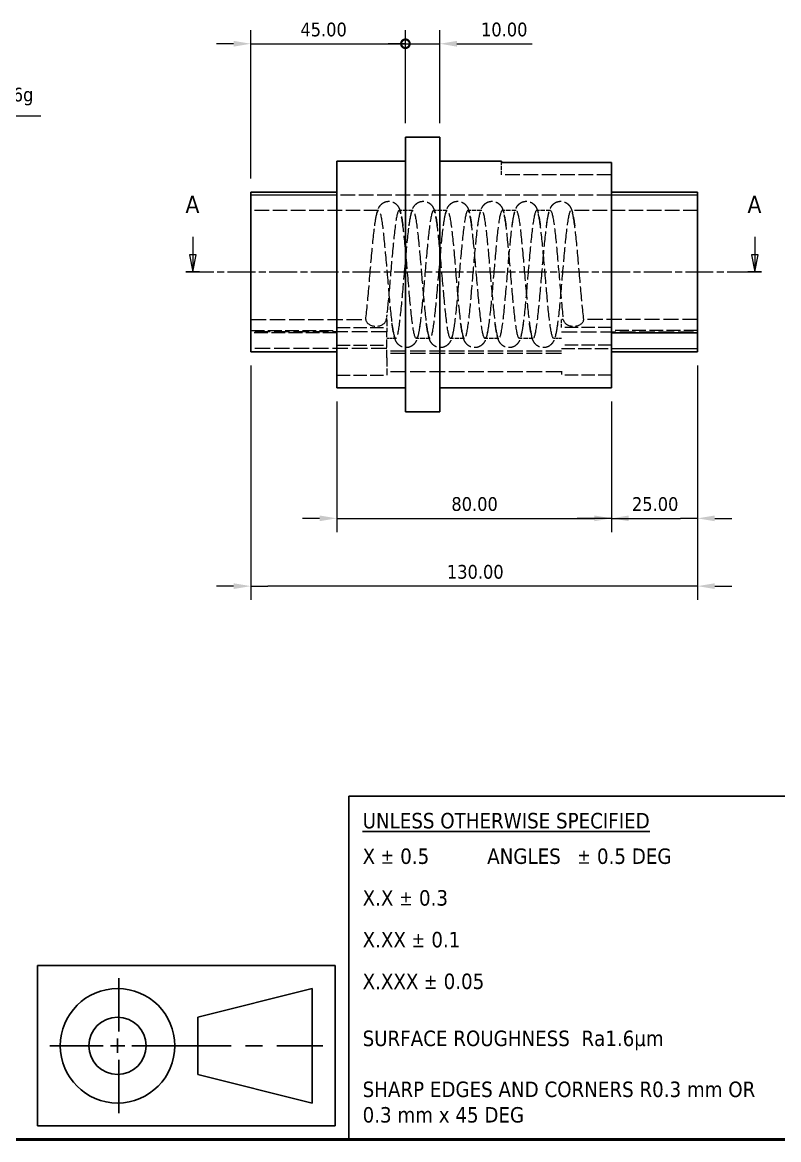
# Model space of a CAD drawing. Header units: millimetres. Extents: x 20 to 3976, y -153 to 574.
# Drawn here: x 236.2 to 456.3, y 20 to 345.2 of the extents above; entities that cross this region are included whole.
import ezdxf
from ezdxf.enums import TextEntityAlignment as Align

# ---------------------------------------------------------------- set-up
doc = ezdxf.new("R2010")
doc.units = ezdxf.units.MM
doc.header["$LTSCALE"] = 2
doc.linetypes.add('CHAIN', pattern=[0.3543, 0.2362, -0.0295, 0.0591, -0.0295])
doc.linetypes.add('DASHED', pattern=[0.2068, 0.1655, -0.0413])
for name, color, linetype, lineweight in [('Border (ISO)', 7, 'Continuous', 50), ('Dimension (ISO)', 7, 'Continuous', 13), ('Hidden (ISO)', 7, 'DASHED', 18), ('Section Line (ISO)', 7, 'CHAIN', 13), ('Symbol (ISO)', 7, 'Continuous', 13), ('Title (ISO)', 7, 'Continuous', 25), ('Visible (ISO)', 7, 'Continuous', 25), ('Visible Narrow (ISO)', 7, 'Continuous', 13)]:
    doc.layers.add(name, color=color, linetype=linetype, lineweight=lineweight)
doc.styles.add('Label Text (ISO)', font='tahoma.ttf')
doc.styles.add('Note Text (ISO)', font='tahoma.ttf')
doc.dimstyles.new('Main Standard', dxfattribs={"dimscale": 2, "dimtxt": 2, "dimasz": 2.5, "dimexe": 2, "dimexo": 2, "dimgap": 1, "dimtad": 1, "dimtih": 1, "dimtoh": 1, "dimrnd": 1e-08, "dimzin": 4, "dimdsep": 46, "dimtxsty": 'Note Text (ISO)', "dimcen": 0.09, "dimdle": 10, "dimclrd": 256, "dimclre": 256, "dimclrt": 256, "dimadec": 0, "dimazin": 3, "dimtfac": 1, "dimtmove": 0, "dimatfit": 3, "dimldrblk": 'Filled-1', "dimfxl": 1, "dimtolj": 1, "dimlwd": -1, "dimlwe": -1, "dimarcsym": 0})

# ---------------------------------------------------------------- blocks, each defined once
blk = doc.blocks.new('Borders 1')
at = {"layer": 'Border (ISO)'}
blk.add_line((410, 10), (10, 10), dxfattribs=at)
blk = doc.blocks.new('Title Blocks 1')
at = {"layer": 'Title (ISO)'}
for p, q in [((101.9, 411.34), (36.9, 411.34)), ((36.9, 411.34), (36.9, 361.34)), ((-8.43, 386.67), (34.9, 386.67)), ((-8.43, 363.34), (-8.43, 386.67)), ((34.9, 386.67), (34.9, 363.34)), ((3.45, 377.06), (3.45, 384.84)), ((31.57, 383.34), (14.9, 379.17)), ((31.57, 366.67), (31.57, 383.34)), ((14.9, 379.17), (14.9, 370.84)), ((3.24, 376.05), (3.24, 373.96)), ((1.15, 375), (-6.62, 375)), ((2.2, 375), (4.28, 375)), ((5.32, 375), (13.1, 375)), ((13.1, 375), (19.76, 375)), ((21.85, 375), (24.35, 375)), ((26.43, 375), (33.1, 375)), ((3.45, 372.94), (3.45, 365.17)), ((14.9, 370.84), (31.57, 366.67)), ((34.9, 363.34), (-8.43, 363.34)), ((36.9, 361.34), (101.9, 361.34))]:
    blk.add_line(p, q, dxfattribs=at)
for radius in [8.33, 4.17]:
    blk.add_circle((3.24, 375), radius, dxfattribs=at)
at = {"layer": 'Title (ISO)', "char_height": 2.25, "attachment_point": 4, "style": 'Note Text (ISO)'}
for s, insert, width in [('\\fTahoma|b0|i0;\\LUNLESS OTHERWISE SPECIFIED', (38.9, 407.74), 44.6736), ('\\fTahoma|b0|i0;0.5          ANGLES ', (44.37, 402.57), 25.9297), ('\\fTahoma|b0|i0;0.5 DEG', (73, 402.57), 11.1807), ('\\fTahoma|b0|i0;X.X ', (38.9, 396.5), 5.4955), ('\\fTahoma|b0|i0;X.XX ', (38.9, 390.43), 7.2915), ('\\fTahoma|b0|i0;X.XXX ', (38.9, 384.36), 9.0875), ('\\fTahoma|b0|i0;0.05', (50.69, 384.36), 6.0024), ('\\fTahoma|b0|i0;SURFACE ROUGHNESS  Ra1.6µm', (38.9, 375.76), 45.392), ('\\fTahoma|b0|i0;                   ', (38.9, 372.34), 18.361), ('\\fTahoma|b0|i0;SHARP EDGES AND CORNERS R0.3 mm OR ', (38.9, 368.64), 60.3926), ('\\fTahoma|b0|i0;0.3 mm x 45 DEG', (38.9, 364.93), 24.1848)]:
    blk.add_mtext(s, dxfattribs=dict(at, insert=insert, width=width))
at = {"layer": 'Title (ISO)', "attachment_point": 4, "style": 'Note Text (ISO)'}
for s, insert, char_height in [('\\fTahoma|b0|i0;X ', (38.9, 402.57), 2.25), ('\\fAIGDT|b0|i0;\\fAIGDT|b0|i0|p0;\\fAIGDT|b0|i0;`', (41.67, 402.6), 2.23), ('\\fAIGDT|b0|i0;\\fAIGDT|b0|i0|p0;\\fAIGDT|b0|i0;`', (70.3, 402.6), 2.23), ('\\fAIGDT|b0|i0;\\fAIGDT|b0|i0|p0;\\fAIGDT|b0|i0;`', (44.4, 396.53), 2.23), ('\\fTahoma|b0|i0;0.3', (47.1, 396.5), 2.25), ('\\fAIGDT|b0|i0;\\fAIGDT|b0|i0|p0;\\fAIGDT|b0|i0;`', (46.2, 390.46), 2.23), ('\\fTahoma|b0|i0;0.1', (48.9, 390.43), 2.25), ('\\fAIGDT|b0|i0;\\fAIGDT|b0|i0|p0;\\fAIGDT|b0|i0;`', (47.99, 384.39), 2.23), ('\\fTahoma|b0|i0; ', (38.9, 379.75), 2.25)]:
    blk.add_mtext(s, dxfattribs=dict(at, insert=insert, char_height=char_height))
at = {"layer": 'Title (ISO)', "lineweight": 30, "flags": 104}
for tag, height, p in [('CREATION_DATE', 2, (125.76, 390.96)), ('Remarks', 5, (204.5, 387.9)), ('Checked_By', 3.5, (125.76, 378.46)), ('DESCRIPTION', 2.49, (222.34, 373.4)), ('PART_NUMBER', 2.49, (165.4, 373.4)), ('Sheet_Size', 5, (271.77, 370.86)), ('Approved_By', 3.5, (125.76, 365.96))]:
    blk.add_attdef(tag, text='', height=height, dxfattribs=at).set_placement(p, align=Align.MIDDLE_CENTER)
for tag, p in [('MATERIAL', (222.34, 366.42)), ('Initial_View_Scale', (165.4, 366.42))]:
    blk.add_attdef(tag, text='', height=2, dxfattribs=at).set_placement(p, align=Align.TOP_CENTER)
blk = doc.blocks.new('2dTransSection0')
at = {"layer": 'Section Line (ISO)', "linetype": 'Continuous'}
for p, q in [((142.89, 141.38), (142.89, 138.78)), ((224.67, 141.38), (224.67, 138.78)), ((142.39, 138.78), (142.89, 136.28)), ((143.39, 138.78), (142.39, 138.78)), ((142.89, 138.78), (142.89, 136.28)), ((142.89, 136.28), (143.39, 138.78)), ((224.17, 138.78), (224.67, 136.28)), ((225.17, 138.78), (224.17, 138.78)), ((224.67, 138.78), (224.67, 136.28)), ((224.67, 136.28), (225.17, 138.78))]:
    blk.add_line(p, q, dxfattribs=at)
at = {"layer": 'Section Line (ISO)', "linetype": 'CHAIN', "ltscale": 8.548751}
blk.add_line((141.9, 136.28), (225.66, 136.28), dxfattribs=at)
at = {"layer": 'Section Line (ISO)', "linetype": 'Continuous', "lineweight": 25}
for p, q in [((141.9, 136.28), (143.89, 136.28)), ((223.67, 136.28), (225.66, 136.28))]:
    blk.add_line(p, q, dxfattribs=at)
at = {"layer": 'Section Line (ISO)', "linetype": 'Continuous', "flags": 128}
for points in [[(142.39, 138.78), (142.89, 136.28), (143.39, 138.78), (142.39, 138.78)], [(224.17, 138.78), (224.67, 136.28), (225.17, 138.78), (224.17, 138.78)]]:
    blk.add_lwpolyline(points, dxfattribs=at)
at = {"layer": 'Section Line (ISO)'}
for points in [[(142.39, 138.78), (142.89, 136.28), (143.39, 138.78), (142.39, 138.78)], [(224.17, 138.78), (224.67, 136.28), (225.17, 138.78), (224.17, 138.78)]]:
    blk.add_solid(points, dxfattribs=at)
at = {"layer": 'Section Line (ISO)', "char_height": 2.5, "attachment_point": 7, "style": 'Label Text (ISO)'}
for insert in [(141.83, 144.88), (223.61, 144.88)]:
    blk.add_mtext('A', dxfattribs=dict(at, insert=insert))
blk = doc.blocks.new('*D10')
at = {"layer": 'Defpoints', "color": 0, "transparency": 16777216}
for p in [(302.66, 249.33), (432.66, 249.33), (302.66, 181.11)]:
    blk.add_point(p, dxfattribs=at)
at = {"layer": 'Dimension (ISO)', "transparency": 16777216}
for p, q in [((302.66, 245.33), (302.66, 177.11)), ((432.66, 245.33), (432.66, 177.11)), ((297.66, 181.11), (292.66, 181.11)), ((302.66, 181.11), (307.66, 181.11)), ((427.66, 181.11), (307.66, 181.11)), ((432.66, 181.11), (427.66, 181.11)), ((437.66, 181.11), (442.66, 181.11))]:
    blk.add_line(p, q, dxfattribs=at)
for points in [[(297.66, 181.95), (297.66, 180.28), (302.66, 181.11)], [(437.66, 181.95), (437.66, 180.28), (432.66, 181.11)]]:
    blk.add_solid(points, dxfattribs=at)
at = {"layer": 'Dimension (ISO)', "transparency": 16777216, "insert": (359.73, 187.28), "char_height": 4, "attachment_point": 1, "style": 'Note Text (ISO)'}
blk.add_mtext('\\A1;130.00', dxfattribs=at)
blk = doc.blocks.new('Filled-1')
at = {"color": 0}
for p, q in [((0, 0), (-1, 0.167)), ((-1, 0.167), (-1, -0.167)), ((-1, 0), (0, 0)), ((-1, -0.167), (0, 0))]:
    blk.add_line(p, q, dxfattribs=at)
at = {"color": 0, "flags": 128}
blk.add_lwpolyline([(-1, -0.167), (0, 0), (-1, 0.167), (-1, -0.167)], dxfattribs=at)
at = {"color": 0}
blk.add_solid([(-1, -0.167), (0, 0), (-1, 0.167), (-1, -0.167)], dxfattribs=at)
blk = doc.blocks.new('*D11')
at = {"layer": 'Defpoints', "color": 0, "transparency": 16777216}
for p in [(432.66, 249.33), (407.66, 238.83), (432.66, 200.84)]:
    blk.add_point(p, dxfattribs=at)
at = {"layer": 'Dimension (ISO)', "transparency": 16777216}
for p, q in [((432.66, 245.33), (432.66, 196.84)), ((407.66, 234.83), (407.66, 196.84)), ((402.66, 200.84), (397.66, 200.84)), ((407.66, 200.84), (412.66, 200.84)), ((412.66, 200.84), (427.66, 200.84)), ((432.66, 200.84), (427.66, 200.84)), ((437.66, 200.84), (442.66, 200.84))]:
    blk.add_line(p, q, dxfattribs=at)
for points in [[(402.66, 201.68), (402.66, 200.01), (407.66, 200.84)], [(437.66, 201.68), (437.66, 200.01), (432.66, 200.84)]]:
    blk.add_solid(points, dxfattribs=at)
at = {"layer": 'Dimension (ISO)', "transparency": 16777216, "insert": (413.58, 207.01), "char_height": 4, "attachment_point": 1, "style": 'Note Text (ISO)'}
blk.add_mtext('\\A1;25.00', dxfattribs=at)
blk = doc.blocks.new('*D12')
at = {"layer": 'Defpoints', "color": 0, "transparency": 16777216}
for p in [(327.66, 238.83), (407.66, 238.83), (407.66, 200.84)]:
    blk.add_point(p, dxfattribs=at)
at = {"layer": 'Dimension (ISO)', "transparency": 16777216}
for p, q in [((327.66, 234.83), (327.66, 196.84)), ((407.66, 234.83), (407.66, 196.84)), ((322.66, 200.84), (317.66, 200.84)), ((327.66, 200.84), (332.66, 200.84)), ((332.66, 200.84), (402.66, 200.84)), ((407.66, 200.84), (402.66, 200.84)), ((412.66, 200.84), (417.66, 200.84))]:
    blk.add_line(p, q, dxfattribs=at)
for points in [[(322.66, 201.68), (322.66, 200.01), (327.66, 200.84)], [(412.66, 201.68), (412.66, 200.01), (407.66, 200.84)]]:
    blk.add_solid(points, dxfattribs=at)
at = {"layer": 'Dimension (ISO)', "transparency": 16777216, "insert": (361.03, 207.02), "char_height": 4, "attachment_point": 1, "style": 'Note Text (ISO)'}
blk.add_mtext('\\A1;80.00', dxfattribs=at)
blk = doc.blocks.new('External Thread Note1')
at = {"layer": 'Symbol (ISO)'}
for p, q in [((87.26, 146.23), (97.12, 159)), ((97.12, 159), (120.78, 159)), ((87.06, 146.38), (86.34, 145.04)), ((87.46, 146.07), (87.06, 146.38)), ((87.26, 146.23), (86.34, 145.04)), ((86.34, 145.04), (87.46, 146.07))]:
    blk.add_line(p, q, dxfattribs=at)
at = {"layer": 'Symbol (ISO)', "flags": 128}
blk.add_lwpolyline([(87.06, 146.38), (86.34, 145.04), (87.46, 146.07), (87.06, 146.38)], dxfattribs=at)
at = {"layer": 'Symbol (ISO)'}
blk.add_solid([(87.06, 146.38), (86.34, 145.04), (87.46, 146.07), (87.06, 146.38)], dxfattribs=at)
at = {"layer": 'Symbol (ISO)', "char_height": 2, "attachment_point": 7, "style": 'Note Text (ISO)'}
for s, insert in [('2 x ', (99.52, 161.09)), ('M48x1.5 - 6g', (104.16, 160.52))]:
    blk.add_mtext(s, dxfattribs=dict(at, insert=insert))
blk = doc.blocks.new('_DotSmall')
at = {"color": 0, "linetype": 'ByBlock', "const_width": 0.5}
blk.add_lwpolyline([(-0.0625, 0, 1), (0.0625, 0, 1)], format="xyb", close=True, dxfattribs=at)
blk = doc.blocks.new('*D33')
at = {"layer": 'Defpoints', "color": 0, "transparency": 16777216}
for p in [(347.66, 338.98), (347.66, 311.83), (302.66, 295.79)]:
    blk.add_point(p, dxfattribs=at)
at = {"layer": 'Dimension (ISO)', "transparency": 16777216}
for p, q in [((302.66, 299.79), (302.66, 342.98)), ((347.66, 315.83), (347.66, 342.98)), ((297.66, 338.98), (292.66, 338.98)), ((302.66, 338.98), (307.66, 338.98)), ((307.66, 338.98), (347.66, 338.98))]:
    blk.add_line(p, q, dxfattribs=at)
blk.add_solid([(297.66, 339.81), (297.66, 338.14), (302.66, 338.98)], dxfattribs=at)
at = {"layer": 'Dimension (ISO)', "transparency": 16777216, "xscale": 5, "yscale": 5, "zscale": 5, "rotation": 180}
blk.add_blockref('_DotSmall', (347.66, 338.98), dxfattribs=at)
at = {"layer": 'Dimension (ISO)', "transparency": 16777216, "insert": (317.09, 345.14), "char_height": 4, "attachment_point": 1, "style": 'Note Text (ISO)'}
blk.add_mtext('\\A1;45.00', dxfattribs=at)
blk = doc.blocks.new('*D35')
at = {"layer": 'Defpoints', "color": 0, "transparency": 16777216}
for p in [(357.66, 338.98), (347.66, 311.83), (357.66, 311.83)]:
    blk.add_point(p, dxfattribs=at)
at = {"layer": 'Dimension (ISO)', "transparency": 16777216}
for p, q in [((347.66, 315.83), (347.66, 342.98)), ((357.66, 315.83), (357.66, 342.98)), ((347.66, 338.98), (342.66, 338.98)), ((347.66, 338.98), (357.66, 338.98)), ((362.66, 338.98), (384.51, 338.98))]:
    blk.add_line(p, q, dxfattribs=at)
blk.add_solid([(362.66, 339.81), (362.66, 338.14), (357.66, 338.98)], dxfattribs=at)
at = {"layer": 'Dimension (ISO)', "transparency": 16777216, "xscale": 5, "yscale": 5, "zscale": 5}
blk.add_blockref('_DotSmall', (347.66, 338.98), dxfattribs=at)
at = {"layer": 'Dimension (ISO)', "transparency": 16777216, "insert": (369.66, 345.14), "char_height": 4, "attachment_point": 1, "style": 'Note Text (ISO)'}
blk.add_mtext('\\A1;10.00', dxfattribs=at)

msp = doc.modelspace()

# ---------------------------------------------------------------- linework, layer by layer
at = {"layer": 'Hidden (ISO)', "ltscale": 3.444794}
msp.add_line((375.66, 300.8278), (375.66, 304.4468), dxfattribs=at)
at = {"layer": 'Hidden (ISO)', "ltscale": 12.894906}
for p, q in [((407.66, 300.8278), (375.66, 300.8278)), ((407.66, 294.8817), (327.66, 294.8817))]:
    msp.add_line(p, q, dxfattribs=at)
at = {"layer": 'Hidden (ISO)', "ltscale": 12.845412}
msp.add_line((339.85, 290.4278), (302.66, 290.4278), dxfattribs=at)
at = {"layer": 'Hidden (ISO)', "ltscale": 3.83608}
for p, q in [((349.85, 290.4278), (345.82, 290.4278)), ((359.85, 290.4278), (355.82, 290.4278)), ((369.85, 290.4278), (365.82, 290.4278)), ((379.85, 290.4278), (375.82, 290.4278)), ((389.85, 290.4278), (385.82, 290.4278)), ((354.85, 253.2278), (350.82, 253.2278)), ((364.85, 253.2278), (360.82, 253.2278)), ((374.85, 253.2278), (370.82, 253.2278)), ((384.85, 253.2278), (380.82, 253.2278))]:
    msp.add_line(p, q, dxfattribs=at)
at = {"layer": 'Hidden (ISO)', "ltscale": 12.724523}
msp.add_line((432.66, 290.4278), (395.82, 290.4278), dxfattribs=at)
at = {"layer": 'Hidden (ISO)', "ltscale": 13.475192}
msp.add_line((302.66, 258.6756), (336.1, 258.6756), dxfattribs=at)
at = {"layer": 'Hidden (ISO)', "ltscale": 0.156997}
msp.add_line((342.07, 258.6756), (342.235, 258.6756), dxfattribs=at)
at = {"layer": 'Hidden (ISO)', "ltscale": 5.775382}
msp.add_line((342.235, 258.6756), (342.235, 255.1546), dxfattribs=at)
at = {"layer": 'Hidden (ISO)', "ltscale": 0.490158}
msp.add_line((393.6, 258.6756), (393.085, 258.6756), dxfattribs=at)
at = {"layer": 'Hidden (ISO)', "ltscale": 3.131422}
msp.add_line((393.085, 256.3494), (393.085, 258.6756), dxfattribs=at)
at = {"layer": 'Hidden (ISO)', "ltscale": 13.334154}
msp.add_line((432.66, 258.6756), (399.57, 258.6756), dxfattribs=at)
at = {"layer": 'Hidden (ISO)', "ltscale": 12.088975}
for p, q in [((302.66, 255.5263), (327.66, 255.5263)), ((327.66, 254.882), (302.66, 254.882)), ((432.66, 255.5263), (407.66, 255.5263))]:
    msp.add_line(p, q, dxfattribs=at)
at = {"layer": 'Hidden (ISO)', "ltscale": 13.669176}
for p, q in [((342.235, 255.1546), (302.66, 255.1546)), ((393.085, 255.1546), (432.66, 255.1546)), ((342.235, 250.2984), (302.66, 250.2984))]:
    msp.add_line(p, q, dxfattribs=at)
at = {"layer": 'Hidden (ISO)', "ltscale": 11.746454}
for p, q in [((327.66, 256.3494), (342.235, 256.3494)), ((407.66, 256.3494), (393.085, 256.3494)), ((327.66, 251.2349), (342.235, 251.2349)), ((407.66, 251.2349), (393.085, 251.2349)), ((393.085, 250.2984), (407.66, 250.2984)), ((327.66, 242.5278), (342.235, 242.5278)), ((407.66, 242.5278), (393.085, 242.5278))]:
    msp.add_line(p, q, dxfattribs=at)
at = {"layer": 'Hidden (ISO)', "ltscale": 7.259732}
msp.add_line((342.235, 247.5278), (342.235, 255.1546), dxfattribs=at)
at = {"layer": 'Hidden (ISO)', "ltscale": 2.489122}
msp.add_line((344.85, 253.2278), (342.235, 253.2278), dxfattribs=at)
at = {"layer": 'Hidden (ISO)', "ltscale": 2.155962}
msp.add_line((393.085, 253.2278), (390.82, 253.2278), dxfattribs=at)
at = {"layer": 'Hidden (ISO)', "ltscale": 13.660542}
for p, q in [((393.085, 249.5278), (342.235, 249.5278)), ((393.085, 248.8521), (342.235, 248.8521)), ((393.085, 243.5278), (342.235, 243.5278))]:
    msp.add_line(p, q, dxfattribs=at)
at = {"layer": 'Hidden (ISO)', "ltscale": 7.476009}
msp.add_line((342.235, 247.5278), (342.235, 242.5278), dxfattribs=at)
at = {"layer": 'Hidden (ISO)', "ltscale": 2.990344}
msp.add_line((393.085, 243.6994), (393.085, 242.5278), dxfattribs=at)
at = {"layer": 'Hidden (ISO)', "ltscale": 10.667038}
for centre in [(339.085, 258.8878), (396.585, 258.8878)]:
    msp.add_ellipse(centre, major_axis=(-3, 0), ratio=0.70710678, start_param=0.10016742, end_param=3.04142523, dxfattribs=at)
at = {"layer": 'Hidden (ISO)', "ltscale": 12.407437}
for points in [[(338.7275, 285.9902), (338.9198, 287.4468), (339.1102, 288.6318), (339.4656, 290.1153), (339.5898, 290.5742), (339.9435, 291.3203), (340.0706, 291.5526), (340.395, 291.9877), (340.5706, 292.1851), (341.0606, 292.601), (341.4076, 292.8124), (342.1275, 293.0674), (342.4991, 293.1313), (343.2324, 293.1241), (343.6023, 293.0528), (344.27, 292.8018), (344.5747, 292.6195), (345.0758, 292.2139), (345.2764, 291.9889), (345.601, 291.5467), (345.7212, 291.3289), (345.9716, 290.8072), (346.0715, 290.5182), (346.2883, 289.7989), (346.3905, 289.3569), (346.6486, 288.0541), (346.7963, 287.0974), (346.9425, 285.9902)], [(348.7275, 285.9902), (348.9198, 287.4468), (349.1102, 288.6318), (349.4656, 290.1153), (349.5898, 290.5742), (349.9435, 291.3203), (350.0706, 291.5526), (350.395, 291.9877), (350.5706, 292.1851), (351.0606, 292.601), (351.4076, 292.8124), (352.1275, 293.0674), (352.4991, 293.1313), (353.2324, 293.1241), (353.6023, 293.0528), (354.27, 292.8018), (354.5747, 292.6195), (355.0758, 292.2139), (355.2764, 291.9889), (355.601, 291.5467), (355.7212, 291.3289), (355.9716, 290.8072), (356.0715, 290.5182), (356.2883, 289.7989), (356.3905, 289.3569), (356.6486, 288.0541), (356.7963, 287.0974), (356.9425, 285.9902)], [(358.7275, 285.9902), (358.9198, 287.4468), (359.1102, 288.6318), (359.4656, 290.1153), (359.5898, 290.5742), (359.9435, 291.3203), (360.0706, 291.5526), (360.395, 291.9877), (360.5706, 292.1851), (361.0606, 292.601), (361.4076, 292.8124), (362.1275, 293.0674), (362.4991, 293.1313), (363.2324, 293.1241), (363.6023, 293.0528), (364.27, 292.8018), (364.5747, 292.6195), (365.0758, 292.2139), (365.2764, 291.9889), (365.601, 291.5467), (365.7212, 291.3289), (365.9716, 290.8072), (366.0715, 290.5182), (366.2883, 289.7989), (366.3905, 289.3569), (366.6486, 288.0541), (366.7963, 287.0974), (366.9425, 285.9902)], [(368.7275, 285.9902), (368.9198, 287.4468), (369.1102, 288.6318), (369.4656, 290.1153), (369.5898, 290.5742), (369.9435, 291.3203), (370.0706, 291.5526), (370.395, 291.9877), (370.5706, 292.1851), (371.0606, 292.601), (371.4076, 292.8124), (372.1275, 293.0674), (372.4991, 293.1313), (373.2324, 293.1241), (373.6023, 293.0528), (374.27, 292.8018), (374.5747, 292.6195), (375.0758, 292.2139), (375.2764, 291.9889), (375.601, 291.5467), (375.7212, 291.3289), (375.9716, 290.8072), (376.0715, 290.5182), (376.2883, 289.7989), (376.3905, 289.3569), (376.6486, 288.0541), (376.7963, 287.0974), (376.9425, 285.9902)], [(378.7275, 285.9902), (378.9198, 287.4468), (379.1102, 288.6318), (379.4656, 290.1153), (379.5898, 290.5742), (379.9435, 291.3203), (380.0706, 291.5526), (380.395, 291.9877), (380.5706, 292.1851), (381.0606, 292.601), (381.4076, 292.8124), (382.1275, 293.0674), (382.4991, 293.1313), (383.2324, 293.1241), (383.6023, 293.0528), (384.27, 292.8018), (384.5747, 292.6195), (385.0758, 292.2139), (385.2764, 291.9889), (385.601, 291.5467), (385.7212, 291.3289), (385.9716, 290.8072), (386.0715, 290.5182), (386.2883, 289.7989), (386.3905, 289.3569), (386.6486, 288.0541), (386.7963, 287.0974), (386.9425, 285.9902)], [(388.7275, 285.9902), (388.9198, 287.4468), (389.1102, 288.6318), (389.4656, 290.1153), (389.5898, 290.5742), (389.9435, 291.3203), (390.0706, 291.5526), (390.395, 291.9877), (390.5706, 292.1851), (391.0606, 292.601), (391.4076, 292.8124), (392.1275, 293.0674), (392.4991, 293.1313), (393.2324, 293.1241), (393.6023, 293.0528), (394.27, 292.8018), (394.5747, 292.6195), (395.0758, 292.2139), (395.2764, 291.9889), (395.601, 291.5467), (395.7212, 291.3289), (395.9716, 290.8072), (396.0715, 290.5182), (396.2883, 289.7989), (396.3905, 289.3569), (396.6486, 288.0541), (396.7963, 287.0974), (396.9425, 285.9902)], [(351.9425, 257.6654), (351.7502, 256.2088), (351.5598, 255.0239), (351.2044, 253.5404), (351.0802, 253.0815), (350.7265, 252.3353), (350.5995, 252.1031), (350.275, 251.6679), (350.0994, 251.4705), (349.6095, 251.0546), (349.2624, 250.8433), (348.5425, 250.5882), (348.1709, 250.5244), (347.4376, 250.5316), (347.0678, 250.6028), (346.4, 250.8538), (346.0954, 251.0361), (345.5942, 251.4418), (345.3936, 251.6667), (345.069, 252.109), (344.9488, 252.3267), (344.6984, 252.8485), (344.5985, 253.1374), (344.3817, 253.8568), (344.2795, 254.2988), (344.0214, 255.6015), (343.8737, 256.5582), (343.7275, 257.6654)], [(361.9425, 257.6654), (361.7502, 256.2088), (361.5598, 255.0239), (361.2044, 253.5404), (361.0802, 253.0815), (360.7265, 252.3353), (360.5995, 252.1031), (360.275, 251.6679), (360.0994, 251.4705), (359.6095, 251.0546), (359.2624, 250.8433), (358.5425, 250.5882), (358.1709, 250.5244), (357.4376, 250.5316), (357.0678, 250.6028), (356.4, 250.8538), (356.0954, 251.0361), (355.5942, 251.4418), (355.3936, 251.6667), (355.069, 252.109), (354.9488, 252.3267), (354.6984, 252.8485), (354.5985, 253.1374), (354.3817, 253.8568), (354.2795, 254.2988), (354.0214, 255.6015), (353.8737, 256.5582), (353.7275, 257.6654)], [(371.9425, 257.6654), (371.7502, 256.2088), (371.5598, 255.0239), (371.2044, 253.5404), (371.0802, 253.0815), (370.7265, 252.3353), (370.5995, 252.1031), (370.275, 251.6679), (370.0994, 251.4705), (369.6095, 251.0546), (369.2624, 250.8433), (368.5425, 250.5882), (368.1709, 250.5244), (367.4376, 250.5316), (367.0678, 250.6028), (366.4, 250.8538), (366.0954, 251.0361), (365.5942, 251.4418), (365.3936, 251.6667), (365.069, 252.109), (364.9488, 252.3267), (364.6984, 252.8485), (364.5985, 253.1374), (364.3817, 253.8568), (364.2795, 254.2988), (364.0214, 255.6015), (363.8737, 256.5582), (363.7275, 257.6654)], [(381.9425, 257.6654), (381.7502, 256.2088), (381.5598, 255.0239), (381.2044, 253.5404), (381.0802, 253.0815), (380.7265, 252.3353), (380.5995, 252.1031), (380.275, 251.6679), (380.0994, 251.4705), (379.6095, 251.0546), (379.2624, 250.8433), (378.5425, 250.5882), (378.1709, 250.5244), (377.4376, 250.5316), (377.0678, 250.6028), (376.4, 250.8538), (376.0954, 251.0361), (375.5942, 251.4418), (375.3936, 251.6667), (375.069, 252.109), (374.9488, 252.3267), (374.6984, 252.8485), (374.5985, 253.1374), (374.3817, 253.8568), (374.2795, 254.2988), (374.0214, 255.6015), (373.8737, 256.5582), (373.7275, 257.6654)], [(391.9425, 257.6654), (391.7502, 256.2088), (391.5598, 255.0239), (391.2044, 253.5404), (391.0802, 253.0815), (390.7265, 252.3353), (390.5995, 252.1031), (390.275, 251.6679), (390.0994, 251.4705), (389.6095, 251.0546), (389.2624, 250.8433), (388.5425, 250.5882), (388.1709, 250.5244), (387.4376, 250.5316), (387.0678, 250.6028), (386.4, 250.8538), (386.0954, 251.0361), (385.5942, 251.4418), (385.3936, 251.6667), (385.069, 252.109), (384.9488, 252.3267), (384.6984, 252.8485), (384.5985, 253.1374), (384.3817, 253.8568), (384.2795, 254.2988), (384.0214, 255.6015), (383.8737, 256.5582), (383.7275, 257.6654)]]:
    msp.add_open_spline(points, degree=3, knots=[0, 0, 0, 0, 0.65266367, 0.65266367, 1.01827203, 1.01827203, 1.16491649, 1.16491649, 1.27523462, 1.27523462, 1.41535968, 1.41535968, 1.5388381, 1.5388381, 1.66234798, 1.66234798, 1.78582956, 1.78582956, 1.91030809, 1.91030809, 2.04788148, 2.04788148, 2.26690216, 2.26690216, 2.575966, 2.575966, 3.07205985, 3.07205985, 3.07205985, 3.07205985], dxfattribs=at)
at = {"layer": 'Hidden (ISO)', "ltscale": 13.380259}
msp.add_open_spline([(336.1, 258.6756), (336.4418, 261.4994), (336.7835, 265.2549), (337.1252, 269.2085), (337.4663, 273.1551), (337.8074, 277.2771), (338.1485, 280.7723), (338.4917, 284.2896), (338.835, 287.1519), (339.1783, 288.7953), (339.52, 290.4313), (339.8616, 290.8506), (340.2033, 289.9714), (340.5466, 289.0883), (340.8898, 286.8997), (341.233, 283.8366), (341.567, 280.8558), (341.901, 277.0642), (342.235, 273.1711)], degree=3, knots=[-36.12831552, -36.12831552, -36.12831552, -36.12831552, -35.48420953, -35.48420953, -35.48420953, -34.84125401, -34.84125401, -34.84125401, -34.19421774, -34.19421774, -34.19421774, -33.55013805, -33.55013805, -33.55013805, -32.90317817, -32.90317817, -32.90317817, -32.27360501, -32.27360501, -32.27360501, -32.27360501], dxfattribs=at)
at = {"layer": 'Hidden (ISO)', "ltscale": 13.003004}
msp.add_open_spline([(342.235, 273.1711), (342.5769, 269.1858), (342.9188, 265.1157), (343.2607, 261.7565), (343.6025, 258.3981), (343.9443, 255.7691), (344.2861, 254.3831), (344.6279, 252.9976), (344.9696, 252.8622), (345.3113, 254.0036), (345.653, 255.1447), (345.9946, 257.5554), (346.3363, 260.7651), (346.6778, 263.9741), (347.0194, 267.9636), (347.361, 271.9553), (347.7024, 275.946), (348.0439, 279.9165), (348.3854, 283.0922), (348.7268, 286.2673), (349.0682, 288.6301), (349.4096, 289.7202), (349.751, 290.81), (350.0923, 290.6215), (350.4336, 289.1914), (350.7749, 287.7616), (351.1161, 285.0987), (351.4574, 281.7216), (351.7986, 278.3451), (352.1398, 274.2736), (352.481, 270.2997), (352.8221, 266.3267), (353.1632, 262.4735), (353.5043, 259.4902), (353.8453, 256.5075), (354.1864, 254.411), (354.5274, 253.6086), (354.8684, 252.8064), (355.2094, 253.3022), (355.5504, 254.9997), (355.8913, 256.6968), (356.2322, 259.5856), (356.5731, 263.1044), (356.914, 266.6225), (357.2548, 270.7509), (357.5957, 274.6869), (357.9365, 278.6223), (358.2772, 282.3436), (358.618, 285.1278), (358.9588, 287.9115), (359.2995, 289.743), (359.6402, 290.2664), (359.994, 290.8099), (360.3477, 289.9368), (360.7015, 287.8292), (361.0448, 285.7837), (361.3881, 282.59), (361.7314, 278.8771), (362.0745, 275.1667), (362.4176, 270.9591), (362.7607, 267.0822), (363.1035, 263.2078), (363.4464, 259.6859), (363.7893, 257.2085), (364.1319, 254.7327), (364.4746, 253.3143), (364.8172, 253.2318), (365.1597, 253.1493), (365.5022, 254.4015), (365.8446, 256.743), (366.1869, 259.0831), (366.5292, 262.4978), (366.8714, 266.3183), (367.2135, 270.1367), (367.5556, 274.3388), (367.8977, 278.1022), (368.2396, 281.8638), (368.5815, 285.1659), (368.9234, 287.3631), (369.2651, 289.5593), (369.6068, 290.6393), (369.9486, 290.3922), (370.2901, 290.1452), (370.6317, 288.5739), (370.9733, 285.9848), (371.3147, 283.3969), (371.6561, 279.8067), (371.9975, 275.9143), (372.3388, 272.0235), (372.68, 267.8525), (373.0213, 264.2137), (373.3624, 260.5765), (373.7035, 257.4915), (374.0446, 255.5591), (374.3856, 253.6274), (374.7266, 252.8583), (375.0676, 253.4013), (375.4084, 253.9441), (375.7493, 255.7949), (376.0901, 258.594), (376.4309, 261.3922), (376.7716, 265.1224), (377.1123, 269.0601), (377.4558, 273.0297), (377.7993, 277.1878), (378.1428, 280.7143), (378.4857, 284.2346), (378.8286, 287.1055), (379.1715, 288.7627), (379.5139, 290.4179), (379.8564, 290.8531), (380.1989, 289.9828), (380.541, 289.1135), (380.8831, 286.9466), (381.2252, 283.9063), (381.5669, 280.8692), (381.9087, 276.9775), (382.2504, 272.9914), (382.5918, 269.0092), (382.9333, 264.9551), (383.2747, 261.6196), (383.6158, 258.287), (383.9569, 255.6904), (384.2981, 254.3353), (384.6389, 252.9813), (384.9798, 252.8742), (385.3206, 254.035), (385.6656, 255.2098), (386.0106, 257.6774), (386.3556, 260.9473), (386.6981, 264.1937), (387.0406, 268.2118), (387.3831, 272.2136), (387.7248, 276.2069), (388.0666, 280.1613), (388.4084, 283.3044), (388.7495, 286.4419), (389.0906, 288.7534), (389.4318, 289.7892), (389.7791, 290.8438), (390.1265, 290.568), (390.4738, 289.0173), (390.8156, 287.4915), (391.1574, 284.7415), (391.4992, 281.3045), (391.8493, 277.7834), (392.1995, 273.5614), (392.5496, 269.5015), (392.8998, 265.4416), (393.2499, 261.5691), (393.6, 258.6756)], degree=3, knots=[-32.27360501, -32.27360501, -32.27360501, -32.27360501, -31.62914016, -31.62914016, -31.62914016, -30.98483845, -30.98483845, -30.98483845, -30.34069646, -30.34069646, -30.34069646, -29.69671078, -29.69671078, -29.69671078, -29.05287802, -29.05287802, -29.05287802, -28.40919479, -28.40919479, -28.40919479, -27.7656577, -27.7656577, -27.7656577, -27.12226337, -27.12226337, -27.12226337, -26.47900844, -26.47900844, -26.47900844, -25.83588955, -25.83588955, -25.83588955, -25.19290335, -25.19290335, -25.19290335, -24.55004649, -24.55004649, -24.55004649, -23.90731563, -23.90731563, -23.90731563, -23.26470744, -23.26470744, -23.26470744, -22.6222186, -22.6222186, -22.6222186, -21.97984579, -21.97984579, -21.97984579, -21.33758569, -21.33758569, -21.33758569, -20.67078613, -20.67078613, -20.67078613, -20.02366447, -20.02366447, -20.02366447, -19.37696362, -19.37696362, -19.37696362, -18.73066937, -18.73066937, -18.73066937, -18.08476761, -18.08476761, -18.08476761, -17.43924432, -17.43924432, -17.43924432, -16.79408554, -16.79408554, -16.79408554, -16.14927743, -16.14927743, -16.14927743, -15.5048062, -15.5048062, -15.5048062, -14.86065813, -14.86065813, -14.86065813, -14.21681959, -14.21681959, -14.21681959, -13.57327701, -13.57327701, -13.57327701, -12.93001687, -12.93001687, -12.93001687, -12.28702575, -12.28702575, -12.28702575, -11.64429025, -11.64429025, -11.64429025, -11.00179703, -11.00179703, -11.00179703, -10.35953282, -10.35953282, -10.35953282, -9.71206202, -9.71206202, -9.71206202, -9.06573859, -9.06573859, -9.06573859, -8.42018839, -8.42018839, -8.42018839, -7.77535557, -7.77535557, -7.77535557, -7.13118493, -7.13118493, -7.13118493, -6.48762185, -6.48762185, -6.48762185, -5.84461225, -5.84461225, -5.84461225, -5.20210252, -5.20210252, -5.20210252, -4.55183971, -4.55183971, -4.55183971, -3.90624564, -3.90624564, -3.90624564, -3.26203833, -3.26203833, -3.26203833, -2.6189988, -2.6189988, -2.6189988, -1.9642491, -1.9642491, -1.9642491, -1.31999762, -1.31999762, -1.31999762, -0.65999881, -0.65999881, -0.65999881, 0, 0, 0, 0], dxfattribs=at)
at = {"layer": 'Hidden (ISO)', "ltscale": 13.004835}
msp.add_open_spline([(399.57, 258.6756), (399.2275, 261.5055), (398.8851, 265.271), (398.5427, 269.2339), (398.2003, 273.1956), (397.858, 277.3322), (397.5156, 280.8329), (397.1734, 284.3326), (396.8311, 287.177), (396.4889, 288.809), (396.1467, 290.4406), (395.8046, 290.8512), (395.4624, 289.9605), (395.1204, 289.0699), (394.7783, 286.8838), (394.4363, 283.8299), (394.0943, 280.7767), (393.7523, 276.8734), (393.4103, 272.8833), (393.0685, 268.8943), (392.7266, 264.841), (392.3847, 261.5158), (392.0429, 258.1914), (391.7011, 255.6134), (391.3593, 254.2856), (391.0176, 252.9581), (390.6759, 252.8875), (390.3342, 254.0876), (389.9925, 255.2875), (389.6509, 257.7507), (389.3093, 260.9964), (388.9677, 264.2414), (388.6262, 268.2503), (388.2846, 272.2409), (387.9432, 276.2306), (387.6017, 280.1796), (387.2602, 283.3178), (386.9188, 286.4553), (386.5774, 288.7647), (386.236, 289.7959), (385.8947, 290.8268), (385.5534, 290.5743), (385.2121, 289.0875), (384.8708, 287.6011), (384.5296, 284.8892), (384.1884, 281.4802), (383.8472, 278.072), (383.506, 273.9859), (383.1648, 270.0177), (382.8237, 266.0502), (382.4826, 262.2227), (382.1415, 259.2801), (381.8005, 256.338), (381.4595, 254.2969), (381.1184, 253.5539), (380.7775, 252.811), (380.4365, 253.3698), (380.0955, 255.1216), (379.7546, 256.8731), (379.4137, 259.8074), (379.0728, 263.3539), (378.732, 266.8998), (378.3911, 271.0381), (378.0503, 274.9643), (377.7095, 278.8899), (377.3687, 282.5817), (377.028, 285.3225), (376.6872, 288.0628), (376.3465, 289.8373), (376.0058, 290.3012), (375.654, 290.7801), (375.3023, 289.8564), (374.9505, 287.7204), (374.6072, 285.6362), (374.2639, 282.4118), (373.9207, 278.6825), (373.5776, 274.9556), (373.2346, 270.7457), (372.8915, 266.881), (372.5487, 263.0187), (372.2059, 259.5232), (371.863, 257.0814), (371.5204, 254.641), (371.1778, 253.2669), (370.8352, 253.2287), (370.4942, 253.1907), (370.1533, 254.4751), (369.8124, 256.8322), (369.4702, 259.1984), (369.1279, 262.6326), (368.7857, 266.4622), (368.4437, 270.2897), (368.1016, 274.4905), (367.7596, 278.2427), (367.4177, 281.9929), (367.0758, 285.2739), (366.7339, 287.4442), (366.3922, 289.6135), (366.0505, 290.6611), (365.7088, 290.3825), (365.3673, 290.104), (365.0258, 288.5021), (364.6842, 285.8894), (364.3428, 283.2779), (364.0015, 279.6712), (363.6601, 275.7723), (363.3188, 271.8751), (362.9776, 267.7078), (362.6364, 264.0821), (362.2953, 260.4579), (361.9542, 257.3952), (361.6131, 255.4899), (361.2721, 253.5854), (360.9312, 252.8481), (360.5902, 253.4213), (360.2494, 253.9943), (359.9085, 255.8738), (359.5677, 258.6943), (359.227, 261.5139), (358.8863, 265.2582), (358.5456, 269.2), (358.2023, 273.1712), (357.8591, 277.3205), (357.5158, 280.8308), (357.173, 284.3365), (356.8302, 287.1849), (356.4874, 288.8162), (356.145, 290.4455), (355.8026, 290.8515), (355.4602, 289.9545), (355.1181, 289.0586), (354.7761, 286.8677), (354.4341, 283.8105), (354.0924, 280.7563), (353.7507, 276.8549), (353.409, 272.868), (353.0677, 268.8847), (352.7263, 264.8385), (352.3849, 261.518), (352.0438, 258.2002), (351.7028, 255.6255), (351.3617, 254.2948), (351.0209, 252.9652), (350.68, 252.885), (350.3392, 254.07), (349.996, 255.2632), (349.6528, 257.733), (349.3096, 260.9932), (348.9672, 264.2455), (348.6249, 268.2656), (348.2825, 272.2657), (347.9408, 276.2574), (347.5992, 280.2066), (347.2575, 283.3423), (346.9165, 286.4725), (346.5754, 288.7747), (346.2344, 289.8008), (345.8913, 290.8332), (345.5482, 290.5677), (345.2051, 289.0567), (344.8635, 287.5524), (344.5219, 284.8225), (344.1803, 281.3997), (343.8374, 277.9634), (343.4944, 273.848), (343.1515, 269.8628), (342.846, 266.3124), (342.5405, 262.88), (342.235, 260.1077)], degree=3, knots=[0, 0, 0, 0, 0.6454817, 0.6454817, 0.6454817, 1.2907802, 1.2907802, 1.2907802, 1.93589898, 1.93589898, 1.93589898, 2.58084151, 2.58084151, 2.58084151, 3.22561123, 3.22561123, 3.22561123, 3.87021158, 3.87021158, 3.87021158, 4.51464601, 4.51464601, 4.51464601, 5.15891792, 5.15891792, 5.15891792, 5.80303075, 5.80303075, 5.80303075, 6.44698788, 6.44698788, 6.44698788, 7.09079274, 7.09079274, 7.09079274, 7.73444869, 7.73444869, 7.73444869, 8.37795913, 8.37795913, 8.37795913, 9.02132742, 9.02132742, 9.02132742, 9.66455694, 9.66455694, 9.66455694, 10.30765103, 10.30765103, 10.30765103, 10.95061307, 10.95061307, 10.95061307, 11.59344637, 11.59344637, 11.59344637, 12.2361543, 12.2361543, 12.2361543, 12.87874016, 12.87874016, 12.87874016, 13.52120729, 13.52120729, 13.52120729, 14.16355901, 14.16355901, 14.16355901, 14.80579863, 14.80579863, 14.80579863, 15.46888677, 15.46888677, 15.46888677, 16.1159326, 16.1159326, 16.1159326, 16.76256014, 16.76256014, 16.76256014, 17.4087836, 17.4087836, 17.4087836, 18.05461707, 18.05461707, 18.05461707, 18.69722438, 18.69722438, 18.69722438, 19.34232138, 19.34232138, 19.34232138, 19.98707012, 19.98707012, 19.98707012, 20.63148436, 20.63148436, 20.63148436, 21.27557781, 21.27557781, 21.27557781, 21.91936408, 21.91936408, 21.91936408, 22.56285674, 22.56285674, 22.56285674, 23.20606928, 23.20606928, 23.20606928, 23.84901514, 23.84901514, 23.84901514, 24.4917077, 24.4917077, 24.4917077, 25.13416027, 25.13416027, 25.13416027, 25.77638613, 25.77638613, 25.77638613, 26.42339306, 26.42339306, 26.42339306, 27.06957997, 27.06957997, 27.06957997, 27.71500326, 27.71500326, 27.71500326, 28.35971868, 28.35971868, 28.35971868, 29.00378133, 29.00378133, 29.00378133, 29.64724572, 29.64724572, 29.64724572, 30.29016585, 30.29016585, 30.29016585, 30.93259524, 30.93259524, 30.93259524, 31.57951833, 31.57951833, 31.57951833, 32.22486805, 32.22486805, 32.22486805, 32.8688675, 32.8688675, 32.8688675, 33.51173492, 33.51173492, 33.51173492, 34.15848666, 34.15848666, 34.15848666, 34.80235743, 34.80235743, 34.80235743, 35.44876297, 35.44876297, 35.44876297, 36.02461928, 36.02461928, 36.02461928, 36.02461928], dxfattribs=at)
at = {"layer": 'Hidden (ISO)', "ltscale": 1.842562}
msp.add_open_spline([(342.235, 260.1077), (342.18, 259.6084), (342.125, 259.1302), (342.07, 258.6756)], degree=3, dxfattribs=at)
at = {"layer": 'Visible (ISO)'}
for p, q in [((347.66, 311.8278), (347.66, 231.8278)), ((357.66, 311.8278), (347.66, 311.8278)), ((357.66, 231.8278), (357.66, 311.8278)), ((327.66, 304.8278), (327.66, 238.8278)), ((347.66, 304.8278), (327.66, 304.8278)), ((375.66, 304.8278), (357.66, 304.8278)), ((375.66, 304.8278), (375.66, 304.4468)), ((407.66, 304.4468), (375.66, 304.4468)), ((407.66, 238.8278), (407.66, 304.4468)), ((302.66, 295.7928), (302.66, 249.3254)), ((327.66, 295.7928), (302.66, 295.7928)), ((407.66, 295.7928), (432.66, 295.7928)), ((432.66, 254.882), (432.66, 295.7928)), ((407.66, 254.882), (432.66, 254.882)), ((432.66, 254.882), (432.66, 249.3254)), ((327.66, 249.3254), (302.66, 249.3254)), ((407.66, 249.3254), (432.66, 249.3254)), ((347.66, 238.8278), (327.66, 238.8278)), ((407.66, 238.8278), (357.66, 238.8278)), ((357.66, 231.8278), (347.66, 231.8278))]:
    msp.add_line(p, q, dxfattribs=at)
at = {"layer": 'Visible Narrow (ISO)'}
for p, q in [((327.66, 294.8817), (302.66, 294.8817)), ((432.66, 294.8817), (407.66, 294.8817)), ((407.66, 250.2984), (432.66, 250.2984))]:
    msp.add_line(p, q, dxfattribs=at)

# ---------------------------------------------------------------- block references
at = {"xscale": 2, "yscale": 2, "zscale": 2}
for name, p in [('Borders 1', (0, 0)), ('Title Blocks 1', (257.4039, -702.6738))]:
    msp.add_blockref(name, p, dxfattribs=at)
at = {"layer": 'Section Line (ISO)', "xscale": 2, "yscale": 2, "zscale": 2}
msp.add_blockref('2dTransSection0', (0, 0), dxfattribs=at)
at = {"layer": 'Symbol (ISO)', "xscale": 2, "yscale": 2, "zscale": 2}
msp.add_blockref('External Thread Note1', (0, 0), dxfattribs=at)

# ---------------------------------------------------------------- dimensions: what is measured, and where the dimension line sits
at = {"layer": 'Dimension (ISO)'}
for base, p1, p2, override, picture, middle in [((347.66, 338.9755), (302.66, 295.7928), (347.66, 311.8278), {"dimgap": 1, "dimtih": 0, "dimtoh": 0, "dimdec": 2, "dimblk2": 'DotSmall', "dimsah": 1, "dimdle": 0, "dimtol": 0, "dimlim": 0, "dimtp": 0, "dimtm": 0, "dimtdec": 2, "dimtofl": 0}, '*D33', (323.7635, 338.9755)), ((357.66, 338.9755), (347.66, 311.8278), (357.66, 311.8278), {"dimgap": 1, "dimtih": 0, "dimtoh": 0, "dimdec": 2, "dimblk1": 'DotSmall', "dimsah": 1, "dimdle": 0, "dimtol": 0, "dimlim": 0, "dimtp": 0, "dimtm": 0, "dimtdec": 2, "dimtofl": 1, "dimatfit": 1}, '*D35', (376.0845, 338.9755))]:
    dim = msp.add_linear_dim(base=base, p1=p1, p2=p2, dimstyle='Main Standard', override=override, dxfattribs=at)
    dim.commit()
    dim.dimension.update_dxf_attribs({"geometry": picture, "text_midpoint": middle, "dimtype": 160})
for base, p1, p2, picture, middle in [((302.66, 181.1123), (432.66, 249.3254), (302.66, 249.3254), '*D10', (367.66, 181.1123)), ((432.66, 200.842), (407.66, 238.8278), (432.66, 249.3254), '*D11', (420.16, 200.842)), ((407.66, 200.842), (327.66, 238.8278), (407.66, 238.8278), '*D12', (367.66, 200.842))]:
    dim = msp.add_linear_dim(base=base, p1=p1, p2=p2, angle=180, dimstyle='Main Standard', override={"dimgap": 1, "dimtih": 0, "dimtoh": 0, "dimdec": 2, "dimtol": 0, "dimlim": 0, "dimtp": 0, "dimtm": 0, "dimtdec": 2, "dimtofl": 0}, dxfattribs=at)
    dim.commit()
    dim.dimension.update_dxf_attribs({"geometry": picture, "text_midpoint": middle, "dimtype": 160})

doc.saveas('drawing.dxf')
